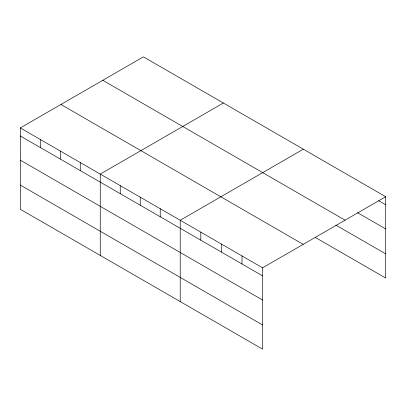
<?xml version="1.0" encoding="UTF-8"?>
<svg xmlns="http://www.w3.org/2000/svg" width="406" height="406" viewBox="0 0 406 406"><rect width="100%" height="100%" fill="white"/><g stroke="black" fill="none" stroke-linecap="round" stroke-linejoin="round"><path stroke-width="0.61" d="M262.586 300.039L262.586 267.818L20.3 127.936L20.3 209.263L262.586 349.145L262.586 300.039L20.3 160.157M315.244 237.388L385.7 278.064L385.7 196.737L143.414 56.855L20.3 127.936M223.371 103.017L100.252 174.098L100.252 255.425M303.323 149.18L180.208 220.26L180.208 301.582M262.586 267.818L385.7 196.737M378.656 200.706L385.7 204.776M357.519 212.688L385.7 228.959M102.789 80.312L345.07 220.194M335.838 225.091L385.7 253.877M60.93 104.479L303.211 244.361M20.3 135.974L262.586 275.857M20.3 185.075L262.586 324.957M241.991 255.927L241.991 263.966M221.397 244.036L221.397 252.075M200.803 232.151L200.803 240.185M160.218 208.72L160.218 216.758M140.232 197.179L140.232 205.218M120.242 185.638L120.242 193.677M80.266 162.557L80.266 170.596M60.276 151.017L60.276 159.056M40.29 139.476L40.29 147.515"/></g></svg>
